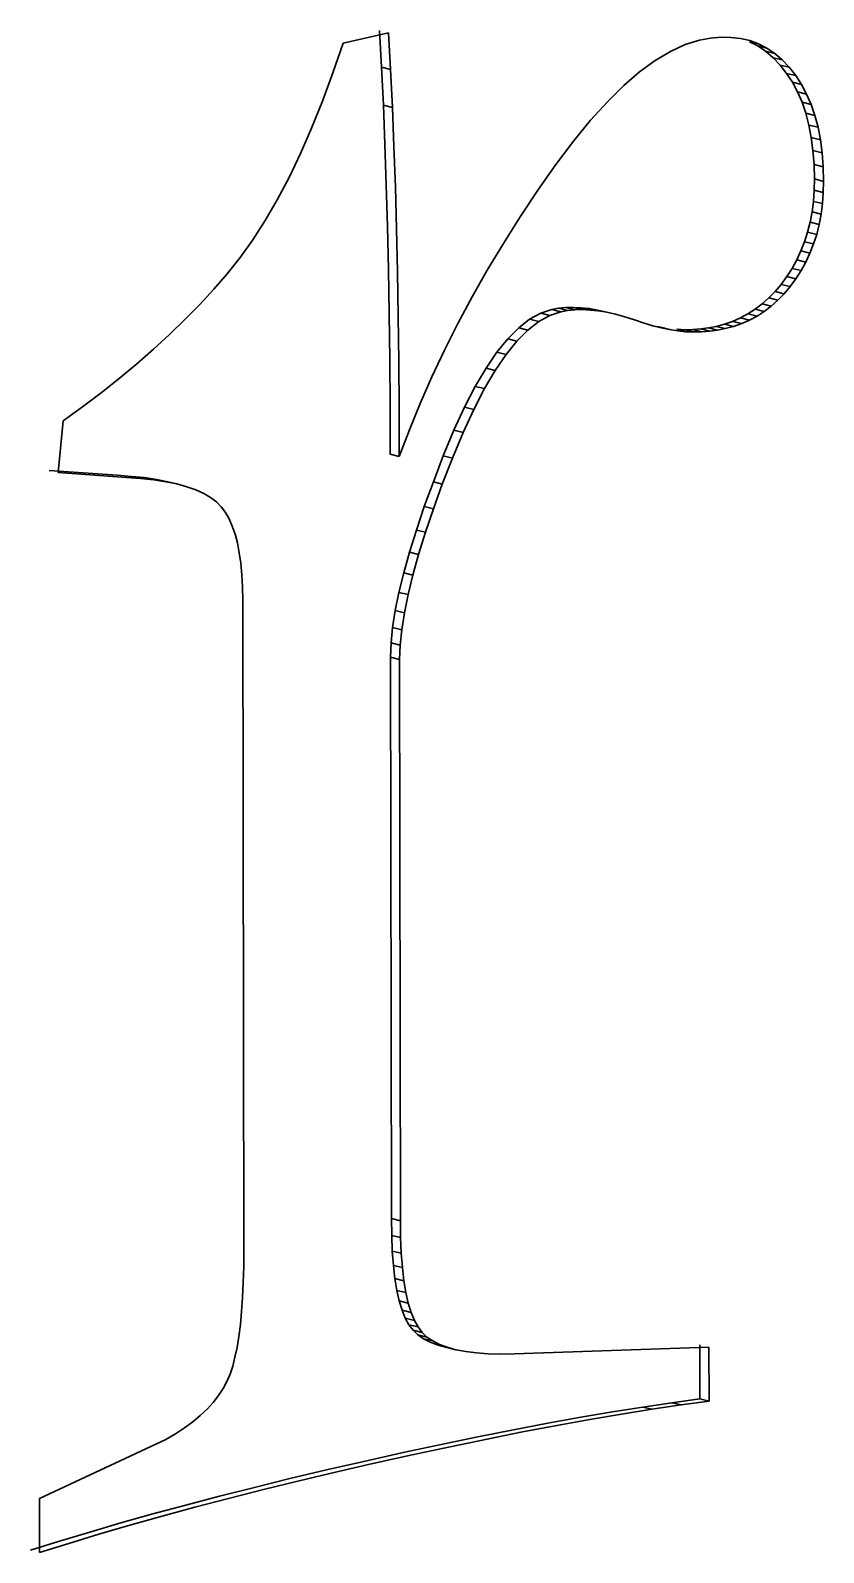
# Model space of a CAD drawing. Header units: millimetres. Extents: x -210 to 210, y -148 to 148.
# Drawn here: x 100.265 to 100.866, y -7.64 to -6.485 of the extents above; entities that cross this region are included whole.
import ezdxf

# ---------------------------------------------------------------- set-up
doc = ezdxf.new("R2010")
doc.units = ezdxf.units.MM
doc.layers.get('0').update_dxf_attribs({"lineweight": 18})

msp = doc.modelspace()

# ---------------------------------------------------------------- linework, layer by layer
at = {"color": 7, "lineweight": 30, "ltscale": 0.000884552}
msp.add_line((100.5019, -6.4949), (100.5364, -6.4871), dxfattribs=at)
at = {"color": 7, "lineweight": 30, "ltscale": 0.00069661}
for p, q in [((100.5295, -6.4854), (100.531, -6.5132)), ((100.5364, -6.4871), (100.5379, -6.5149))]:
    msp.add_line(p, q, dxfattribs=at)
at = {"color": 7, "lineweight": 30, "ltscale": 0.000599445}
msp.add_line((100.4942, -6.5176), (100.5019, -6.4949), dxfattribs=at)
at = {"color": 7, "lineweight": 30, "ltscale": 0.000306532}
msp.add_line((100.75, -6.5012), (100.7612, -6.4961), dxfattribs=at)
at = {"color": 7, "lineweight": 30, "ltscale": 0.00028413}
msp.add_line((100.7612, -6.4961), (100.772, -6.4928), dxfattribs=at)
at = {"color": 7, "lineweight": 30, "ltscale": 0.000210129}
msp.add_line((100.772, -6.4928), (100.7803, -6.4913), dxfattribs=at)
at = {"color": 7, "lineweight": 30, "ltscale": 0.000200363}
msp.add_line((100.7803, -6.4913), (100.7883, -6.4905), dxfattribs=at)
at = {"color": 7, "lineweight": 30, "ltscale": 0.000189395}
msp.add_line((100.7883, -6.4905), (100.7958, -6.4906), dxfattribs=at)
at = {"color": 7, "lineweight": 30, "ltscale": 0.000183512}
msp.add_line((100.7958, -6.4906), (100.8031, -6.4915), dxfattribs=at)
at = {"color": 7, "lineweight": 30, "ltscale": 0.000179879}
msp.add_line((100.8031, -6.4915), (100.8101, -6.4931), dxfattribs=at)
at = {"color": 7, "lineweight": 30, "ltscale": 0.000177196}
for p, q in [((100.8168, -6.4956), (100.8099, -6.4939)), ((100.8291, -6.5029), (100.8222, -6.5011)), ((100.5379, -6.5149), (100.531, -6.5132)), ((100.845, -6.5196), (100.8381, -6.5179)), ((100.8494, -6.5264), (100.8425, -6.5247)), ((100.8533, -6.5337), (100.8464, -6.532)), ((100.8567, -6.5416), (100.8498, -6.5398)), ((100.8619, -6.5588), (100.855, -6.5571)), ((100.8637, -6.5683), (100.8568, -6.5666)), ((100.865, -6.5782), (100.8581, -6.5765)), ((100.8658, -6.5887), (100.8589, -6.587)), ((100.8661, -6.5998), (100.8592, -6.598)), ((100.8586, -6.6473), (100.8517, -6.6456)), ((100.8609, -6.6401), (100.854, -6.6383)), ((100.8408, -6.6796), (100.8339, -6.6779)), ((100.8451, -6.6738), (100.8382, -6.672)), ((100.8264, -6.6944), (100.8195, -6.6927)), ((100.6586, -6.7015), (100.6517, -6.6998)), ((100.6721, -6.6977), (100.6652, -6.696)), ((100.6831, -6.6971), (100.6763, -6.6954)), ((100.6419, -6.7126), (100.635, -6.7109)), ((100.7618, -6.7138), (100.755, -6.712)), ((100.7679, -6.714), (100.7611, -6.7123)), ((100.7915, -6.7115), (100.7847, -6.7098)), ((100.7979, -6.7098), (100.7911, -6.7081)), ((100.6254, -6.7312), (100.6185, -6.7294)), ((100.6172, -6.7432), (100.6103, -6.7415)), ((100.6009, -6.7727), (100.594, -6.771)), ((100.5928, -6.7902), (100.5859, -6.7885)), ((100.5445, -6.8084), (100.5376, -6.8067)), ((100.3583, -6.8262), (100.3514, -6.8245)), ((100.3674, -6.8276), (100.3605, -6.8259)), ((100.5643, -6.8659), (100.5574, -6.8642)), ((100.5451, -6.9515), (100.5382, -6.9498)), ((100.5454, -7.388), (100.5385, -7.3862)), ((100.5455, -7.4008), (100.5387, -7.3991)), ((100.548, -7.4335), (100.5412, -7.4318)), ((100.5534, -7.4575), (100.5466, -7.4558)), ((100.5559, -7.4636), (100.549, -7.4618)), ((100.5587, -7.4686), (100.5518, -7.4669)), ((100.5654, -7.4762), (100.5585, -7.4745)), ((100.5698, -7.4792), (100.5629, -7.4775)), ((100.7793, -7.5249), (100.7724, -7.5232))]:
    msp.add_line(p, q, dxfattribs=at)
at = {"color": 7, "lineweight": 30, "ltscale": 0.000177318}
msp.add_line((100.8099, -6.4939), (100.8162, -6.4971), dxfattribs=at)
at = {"color": 7, "lineweight": 30, "ltscale": 0.000177365}
msp.add_line((100.8101, -6.4931), (100.8168, -6.4956), dxfattribs=at)
at = {"color": 7, "lineweight": 30, "ltscale": 0.00017716}
for p, q in [((100.8231, -6.4988), (100.8162, -6.4971)), ((100.8401, -6.5133), (100.8332, -6.5116)), ((100.5392, -6.5437), (100.5324, -6.542)), ((100.8595, -6.5499), (100.8527, -6.5482)), ((100.8659, -6.6083), (100.859, -6.6066)), ((100.8642, -6.6247), (100.8574, -6.623)), ((100.8653, -6.6167), (100.8584, -6.615)), ((100.8628, -6.6325), (100.8559, -6.6308)), ((100.8527, -6.6611), (100.8458, -6.6594)), ((100.8558, -6.6543), (100.849, -6.6526)), ((100.8491, -6.6675), (100.8422, -6.6658)), ((100.6502, -6.7061), (100.6433, -6.7044)), ((100.667, -6.6987), (100.6601, -6.697)), ((100.6775, -6.6972), (100.6706, -6.6955)), ((100.6891, -6.6974), (100.6822, -6.6956)), ((100.7017, -6.6991), (100.6948, -6.6974)), ((100.8041, -6.7077), (100.7972, -6.706)), ((100.81, -6.705), (100.8032, -6.7033)), ((100.7494, -6.7122), (100.7425, -6.7105)), ((100.7739, -6.7139), (100.7671, -6.7122)), ((100.7857, -6.7127), (100.7789, -6.711)), ((100.6336, -6.721), (100.6267, -6.7193)), ((100.609, -6.757), (100.6021, -6.7553)), ((100.5771, -6.8294), (100.5703, -6.8277)), ((100.5591, -6.8827), (100.5522, -6.881)), ((100.5547, -6.8985), (100.5478, -6.8968)), ((100.5511, -6.9132), (100.5442, -6.9115)), ((100.5447, -6.9623), (100.5379, -6.9606)), ((100.546, -7.4127), (100.5391, -7.411)), ((100.5469, -7.4236), (100.54, -7.4219)), ((100.5495, -7.4425), (100.5426, -7.4408)), ((100.5513, -7.4505), (100.5444, -7.4488)), ((100.5618, -7.4727), (100.5549, -7.471)), ((100.7581, -7.5277), (100.7512, -7.526)), ((100.736, -7.531), (100.7291, -7.5293))]:
    msp.add_line(p, q, dxfattribs=at)
at = {"color": 7, "lineweight": 30, "ltscale": 0.000179844}
msp.add_line((100.8162, -6.4971), (100.8222, -6.5011), dxfattribs=at)
at = {"color": 7, "lineweight": 30, "ltscale": 0.00017724}
msp.add_line((100.8168, -6.4956), (100.8231, -6.4988), dxfattribs=at)
at = {"color": 7, "lineweight": 30, "ltscale": 0.000366529}
msp.add_line((100.7267, -6.5168), (100.7385, -6.5081), dxfattribs=at)
at = {"color": 7, "lineweight": 30, "ltscale": 0.00033497}
msp.add_line((100.7385, -6.5081), (100.75, -6.5012), dxfattribs=at)
at = {"color": 7, "lineweight": 30, "ltscale": 0.000186163}
for p, q in [((100.8222, -6.5011), (100.8279, -6.506)), ((100.849, -6.6526), (100.8458, -6.6594)), ((100.8558, -6.6543), (100.8527, -6.6611))]:
    msp.add_line(p, q, dxfattribs=at)
at = {"color": 7, "lineweight": 30, "ltscale": 0.000179942}
msp.add_line((100.8231, -6.4988), (100.8291, -6.5029), dxfattribs=at)
at = {"color": 7, "lineweight": 30, "ltscale": 0.000177232}
for p, q in [((100.8347, -6.5077), (100.8279, -6.506)), ((100.8363, -6.685), (100.8294, -6.6833)), ((100.8315, -6.6899), (100.8246, -6.6882)), ((100.8212, -6.6984), (100.8143, -6.6967)), ((100.7799, -6.7135), (100.773, -6.7117)), ((100.3483, -6.8252), (100.3415, -6.8235)), ((100.5483, -6.927), (100.5414, -6.9253)), ((100.5463, -6.9398), (100.5394, -6.9381)), ((100.5874, -7.4859), (100.5805, -7.4841))]:
    msp.add_line(p, q, dxfattribs=at)
at = {"color": 7, "lineweight": 30, "ltscale": 0.000193734}
msp.add_line((100.8279, -6.506), (100.8332, -6.5116), dxfattribs=at)
at = {"color": 7, "lineweight": 30, "ltscale": 0.000186279}
msp.add_line((100.8291, -6.5029), (100.8347, -6.5077), dxfattribs=at)
at = {"color": 7, "lineweight": 30, "ltscale": 0.000193471}
msp.add_line((100.8347, -6.5077), (100.8401, -6.5133), dxfattribs=at)
at = {"color": 7, "lineweight": 30, "ltscale": 0.000574376}
msp.add_line((100.4862, -6.5391), (100.4942, -6.5176), dxfattribs=at)
at = {"color": 7, "lineweight": 30, "ltscale": 0.00072055}
msp.add_line((100.531, -6.5132), (100.5324, -6.542), dxfattribs=at)
at = {"color": 7, "lineweight": 30, "ltscale": 0.00072036}
msp.add_line((100.5379, -6.5149), (100.5392, -6.5437), dxfattribs=at)
at = {"color": 7, "lineweight": 30, "ltscale": 0.000399002}
msp.add_line((100.7147, -6.5272), (100.7267, -6.5168), dxfattribs=at)
at = {"color": 7, "lineweight": 30, "ltscale": 0.000199237}
msp.add_line((100.8332, -6.5116), (100.8381, -6.5179), dxfattribs=at)
at = {"color": 7, "lineweight": 30, "ltscale": 0.000202662}
for p, q in [((100.8381, -6.5179), (100.8425, -6.5247)), ((100.845, -6.5196), (100.8494, -6.5264))]:
    msp.add_line(p, q, dxfattribs=at)
at = {"color": 7, "lineweight": 30, "ltscale": 0.000199381}
msp.add_line((100.8401, -6.5133), (100.845, -6.5196), dxfattribs=at)
at = {"color": 7, "lineweight": 30, "ltscale": 0.000436473}
msp.add_line((100.7022, -6.5395), (100.7147, -6.5272), dxfattribs=at)
at = {"color": 7, "lineweight": 30, "ltscale": 0.00020755}
for p, q in [((100.8425, -6.5247), (100.8464, -6.532)), ((100.8494, -6.5264), (100.8533, -6.5337))]:
    msp.add_line(p, q, dxfattribs=at)
at = {"color": 7, "lineweight": 30, "ltscale": 0.000213763}
for p, q in [((100.8464, -6.532), (100.8498, -6.5398)), ((100.8533, -6.5337), (100.8567, -6.5416))]:
    msp.add_line(p, q, dxfattribs=at)
at = {"color": 7, "lineweight": 30, "ltscale": 0.000549378}
msp.add_line((100.478, -6.5595), (100.4862, -6.5391), dxfattribs=at)
at = {"color": 7, "lineweight": 30, "ltscale": 0.00074418}
msp.add_line((100.5324, -6.542), (100.5336, -6.5717), dxfattribs=at)
at = {"color": 7, "lineweight": 30, "ltscale": 0.000744369}
msp.add_line((100.5392, -6.5437), (100.5404, -6.5734), dxfattribs=at)
at = {"color": 7, "lineweight": 30, "ltscale": 0.000473555}
msp.add_line((100.6895, -6.5535), (100.7022, -6.5395), dxfattribs=at)
at = {"color": 7, "lineweight": 30, "ltscale": 0.000221508}
msp.add_line((100.8498, -6.5398), (100.8527, -6.5482), dxfattribs=at)
at = {"color": 7, "lineweight": 30, "ltscale": 0.000221331}
msp.add_line((100.8567, -6.5416), (100.8595, -6.5499), dxfattribs=at)
at = {"color": 7, "lineweight": 30, "ltscale": 0.000512105}
msp.add_line((100.6765, -6.5694), (100.6895, -6.5535), dxfattribs=at)
at = {"color": 7, "lineweight": 30, "ltscale": 0.000230302}
msp.add_line((100.8527, -6.5482), (100.855, -6.5571), dxfattribs=at)
at = {"color": 7, "lineweight": 30, "ltscale": 0.000230484}
msp.add_line((100.8595, -6.5499), (100.8619, -6.5588), dxfattribs=at)
at = {"color": 7, "lineweight": 30, "ltscale": 0.000524878}
msp.add_line((100.4696, -6.5787), (100.478, -6.5595), dxfattribs=at)
at = {"color": 7, "lineweight": 30, "ltscale": 0.000240367}
for p, q in [((100.855, -6.5571), (100.8568, -6.5666)), ((100.8619, -6.5588), (100.8637, -6.5683))]:
    msp.add_line(p, q, dxfattribs=at)
at = {"color": 7, "lineweight": 30, "ltscale": 0.000251208}
for p, q in [((100.8568, -6.5666), (100.8581, -6.5765)), ((100.8637, -6.5683), (100.865, -6.5782))]:
    msp.add_line(p, q, dxfattribs=at)
at = {"color": 7, "lineweight": 30, "ltscale": 0.000501663}
msp.add_line((100.4609, -6.5968), (100.4696, -6.5787), dxfattribs=at)
at = {"color": 7, "lineweight": 30, "ltscale": 0.000767846}
msp.add_line((100.5336, -6.5717), (100.5346, -6.6024), dxfattribs=at)
at = {"color": 7, "lineweight": 30, "ltscale": 0.000767656}
msp.add_line((100.5404, -6.5734), (100.5415, -6.6041), dxfattribs=at)
at = {"color": 7, "lineweight": 30, "ltscale": 0.000552242}
msp.add_line((100.6632, -6.587), (100.6765, -6.5694), dxfattribs=at)
at = {"color": 7, "lineweight": 30, "ltscale": 0.000263076}
for p, q in [((100.8581, -6.5765), (100.8589, -6.587)), ((100.865, -6.5782), (100.8658, -6.5887))]:
    msp.add_line(p, q, dxfattribs=at)
at = {"color": 7, "lineweight": 30, "ltscale": 0.000592464}
msp.add_line((100.6496, -6.6064), (100.6632, -6.587), dxfattribs=at)
at = {"color": 7, "lineweight": 30, "ltscale": 0.000275488}
for p, q in [((100.8589, -6.587), (100.8592, -6.598)), ((100.8658, -6.5887), (100.8661, -6.5998))]:
    msp.add_line(p, q, dxfattribs=at)
at = {"color": 7, "lineweight": 30, "ltscale": 0.000478269}
msp.add_line((100.452, -6.6137), (100.4609, -6.5968), dxfattribs=at)
at = {"color": 7, "lineweight": 30, "ltscale": 0.000791858}
for p, q in [((100.5346, -6.6024), (100.5355, -6.6341)), ((100.5415, -6.6041), (100.5424, -6.6358))]:
    msp.add_line(p, q, dxfattribs=at)
at = {"color": 7, "lineweight": 30, "ltscale": 0.000214854}
msp.add_line((100.8592, -6.598), (100.859, -6.6066), dxfattribs=at)
at = {"color": 7, "lineweight": 30, "ltscale": 0.000214664}
msp.add_line((100.8661, -6.5998), (100.8659, -6.6083), dxfattribs=at)
at = {"color": 7, "lineweight": 30, "ltscale": 0.000455688}
msp.add_line((100.4428, -6.6295), (100.452, -6.6137), dxfattribs=at)
at = {"color": 7, "lineweight": 30, "ltscale": 0.000608051}
msp.add_line((100.6362, -6.6267), (100.6496, -6.6064), dxfattribs=at)
at = {"color": 7, "lineweight": 30, "ltscale": 0.000208714}
for p, q in [((100.859, -6.6066), (100.8584, -6.615)), ((100.8659, -6.6083), (100.8653, -6.6167))]:
    msp.add_line(p, q, dxfattribs=at)
at = {"color": 7, "lineweight": 30, "ltscale": 0.000198162}
for p, q in [((100.8574, -6.623), (100.8559, -6.6308)), ((100.8642, -6.6247), (100.8628, -6.6325))]:
    msp.add_line(p, q, dxfattribs=at)
at = {"color": 7, "lineweight": 30, "ltscale": 0.000203134}
for p, q in [((100.8584, -6.615), (100.8574, -6.623)), ((100.8653, -6.6167), (100.8642, -6.6247))]:
    msp.add_line(p, q, dxfattribs=at)
at = {"color": 7, "lineweight": 30, "ltscale": 0.000434475}
msp.add_line((100.4334, -6.6441), (100.4428, -6.6295), dxfattribs=at)
at = {"color": 7, "lineweight": 30, "ltscale": 0.00081558}
for p, q in [((100.5355, -6.6341), (100.5362, -6.6667)), ((100.5424, -6.6358), (100.5431, -6.6684))]:
    msp.add_line(p, q, dxfattribs=at)
at = {"color": 7, "lineweight": 30, "ltscale": 0.000599295}
msp.add_line((100.6234, -6.6469), (100.6362, -6.6267), dxfattribs=at)
at = {"color": 7, "lineweight": 30, "ltscale": 0.000194325}
msp.add_line((100.8559, -6.6308), (100.854, -6.6383), dxfattribs=at)
at = {"color": 7, "lineweight": 30, "ltscale": 0.000194512}
msp.add_line((100.8628, -6.6325), (100.8609, -6.6401), dxfattribs=at)
at = {"color": 7, "lineweight": 30, "ltscale": 0.000412939}
msp.add_line((100.4239, -6.6576), (100.4334, -6.6441), dxfattribs=at)
at = {"color": 7, "lineweight": 30, "ltscale": 0.00059026}
msp.add_line((100.6112, -6.6672), (100.6234, -6.6469), dxfattribs=at)
at = {"color": 7, "lineweight": 30, "ltscale": 0.000188185}
msp.add_line((100.8517, -6.6456), (100.849, -6.6526), dxfattribs=at)
at = {"color": 7, "lineweight": 30, "ltscale": 0.00019041}
for p, q in [((100.854, -6.6383), (100.8517, -6.6456)), ((100.8609, -6.6401), (100.8586, -6.6473))]:
    msp.add_line(p, q, dxfattribs=at)
at = {"color": 7, "lineweight": 30, "ltscale": 0.000188004}
msp.add_line((100.8586, -6.6473), (100.8558, -6.6543), dxfattribs=at)
at = {"color": 7, "lineweight": 30, "ltscale": 0.000393783}
msp.add_line((100.4141, -6.6699), (100.4239, -6.6576), dxfattribs=at)
at = {"color": 7, "lineweight": 30, "ltscale": 0.00018494}
for p, q in [((100.8458, -6.6594), (100.8422, -6.6658)), ((100.8527, -6.6611), (100.8491, -6.6675))]:
    msp.add_line(p, q, dxfattribs=at)
at = {"color": 7, "lineweight": 30, "ltscale": 0.000387823}
msp.add_line((100.4038, -6.6816), (100.4141, -6.6699), dxfattribs=at)
at = {"color": 7, "lineweight": 30, "ltscale": 0.000839331}
msp.add_line((100.5362, -6.6667), (100.5368, -6.7003), dxfattribs=at)
at = {"color": 7, "lineweight": 30, "ltscale": 0.000839522}
msp.add_line((100.5431, -6.6684), (100.5437, -6.702), dxfattribs=at)
at = {"color": 7, "lineweight": 30, "ltscale": 0.000581741}
msp.add_line((100.5997, -6.6874), (100.6112, -6.6672), dxfattribs=at)
at = {"color": 7, "lineweight": 30, "ltscale": 0.00018453}
msp.add_line((100.8422, -6.6658), (100.8382, -6.672), dxfattribs=at)
at = {"color": 7, "lineweight": 30, "ltscale": 0.000184696}
msp.add_line((100.8491, -6.6675), (100.8451, -6.6738), dxfattribs=at)
at = {"color": 7, "lineweight": 30, "ltscale": 0.000393717}
msp.add_line((100.3932, -6.6932), (100.4038, -6.6816), dxfattribs=at)
at = {"color": 7, "lineweight": 30, "ltscale": 0.000171677}
for p, q in [((100.8294, -6.6833), (100.8246, -6.6882)), ((100.8363, -6.685), (100.8315, -6.6899))]:
    msp.add_line(p, q, dxfattribs=at)
at = {"color": 7, "lineweight": 30, "ltscale": 0.000175476}
msp.add_line((100.8339, -6.6779), (100.8294, -6.6833), dxfattribs=at)
at = {"color": 7, "lineweight": 30, "ltscale": 0.000182189}
for p, q in [((100.8382, -6.672), (100.8339, -6.6779)), ((100.8451, -6.6738), (100.8408, -6.6796))]:
    msp.add_line(p, q, dxfattribs=at)
at = {"color": 7, "lineweight": 30, "ltscale": 0.000175629}
msp.add_line((100.8408, -6.6796), (100.8363, -6.685), dxfattribs=at)
at = {"color": 7, "lineweight": 30, "ltscale": 0.000400777}
msp.add_line((100.3819, -6.7046), (100.3932, -6.6932), dxfattribs=at)
at = {"color": 7, "lineweight": 30, "ltscale": 0.000573373}
msp.add_line((100.5889, -6.7076), (100.5997, -6.6874), dxfattribs=at)
at = {"color": 7, "lineweight": 30, "ltscale": 0.000164512}
msp.add_line((100.8195, -6.6927), (100.8143, -6.6967), dxfattribs=at)
at = {"color": 7, "lineweight": 30, "ltscale": 0.000168865}
msp.add_line((100.8246, -6.6882), (100.8195, -6.6927), dxfattribs=at)
at = {"color": 7, "lineweight": 30, "ltscale": 0.000164636}
msp.add_line((100.8264, -6.6944), (100.8212, -6.6984), dxfattribs=at)
at = {"color": 7, "lineweight": 30, "ltscale": 0.000168731}
msp.add_line((100.8315, -6.6899), (100.8264, -6.6944), dxfattribs=at)
at = {"color": 7, "lineweight": 30, "ltscale": 0.000406389}
msp.add_line((100.3703, -6.7159), (100.3819, -6.7046), dxfattribs=at)
at = {"color": 7, "lineweight": 30, "ltscale": 0.000863397}
for p, q in [((100.5368, -6.7003), (100.5372, -6.7348)), ((100.5437, -6.702), (100.5441, -6.7365))]:
    msp.add_line(p, q, dxfattribs=at)
at = {"color": 7, "lineweight": 30, "ltscale": 0.00026448}
msp.add_line((100.6433, -6.7044), (100.635, -6.7109), dxfattribs=at)
at = {"color": 7, "lineweight": 30, "ltscale": 0.000264605}
msp.add_line((100.6502, -6.7061), (100.6419, -6.7126), dxfattribs=at)
at = {"color": 7, "lineweight": 30, "ltscale": 0.000239623}
msp.add_line((100.6517, -6.6998), (100.6433, -6.7044), dxfattribs=at)
at = {"color": 7, "lineweight": 30, "ltscale": 0.000239521}
msp.add_line((100.6586, -6.7015), (100.6502, -6.7061), dxfattribs=at)
at = {"color": 7, "lineweight": 30, "ltscale": 0.000221439}
msp.add_line((100.6601, -6.697), (100.6517, -6.6998), dxfattribs=at)
at = {"color": 7, "lineweight": 30, "ltscale": 0.00022151}
msp.add_line((100.667, -6.6987), (100.6586, -6.7015), dxfattribs=at)
at = {"color": 7, "lineweight": 30, "ltscale": 0.00013014}
msp.add_line((100.6652, -6.696), (100.6601, -6.697), dxfattribs=at)
at = {"color": 7, "lineweight": 30, "ltscale": 0.000134254}
msp.add_line((100.6706, -6.6955), (100.6652, -6.696), dxfattribs=at)
at = {"color": 7, "lineweight": 30, "ltscale": 0.000130096}
msp.add_line((100.6721, -6.6977), (100.667, -6.6987), dxfattribs=at)
at = {"color": 7, "lineweight": 30, "ltscale": 0.000142308}
msp.add_line((100.6763, -6.6954), (100.6706, -6.6955), dxfattribs=at)
at = {"color": 7, "lineweight": 30, "ltscale": 0.000134282}
msp.add_line((100.6775, -6.6972), (100.6721, -6.6977), dxfattribs=at)
at = {"color": 7, "lineweight": 30, "ltscale": 0.000148012}
msp.add_line((100.6822, -6.6956), (100.6763, -6.6954), dxfattribs=at)
at = {"color": 7, "lineweight": 30, "ltscale": 0.000142294}
msp.add_line((100.6831, -6.6971), (100.6775, -6.6972), dxfattribs=at)
at = {"color": 7, "lineweight": 30, "ltscale": 0.000154363}
msp.add_line((100.6883, -6.6963), (100.6822, -6.6956), dxfattribs=at)
at = {"color": 7, "lineweight": 30, "ltscale": 0.000148013}
msp.add_line((100.6891, -6.6974), (100.6831, -6.6971), dxfattribs=at)
at = {"color": 7, "lineweight": 30, "ltscale": 0.000178694}
for p, q in [((100.6953, -6.698), (100.6883, -6.6963)), ((100.7084, -6.7006), (100.7015, -6.6989)), ((100.5703, -6.8482), (100.5634, -6.8464))]:
    msp.add_line(p, q, dxfattribs=at)
at = {"color": 7, "lineweight": 30, "ltscale": 0.000164336}
msp.add_line((100.6948, -6.6974), (100.6883, -6.6963), dxfattribs=at)
at = {"color": 7, "lineweight": 30, "ltscale": 0.000155898}
msp.add_line((100.6953, -6.698), (100.6891, -6.6974), dxfattribs=at)
at = {"color": 7, "lineweight": 30, "ltscale": 0.000162798}
msp.add_line((100.7017, -6.6991), (100.6953, -6.698), dxfattribs=at)
at = {"color": 7, "lineweight": 30, "ltscale": 0.000173183}
msp.add_line((100.7084, -6.7006), (100.7017, -6.6991), dxfattribs=at)
at = {"color": 7, "lineweight": 30, "ltscale": 0.000181026}
msp.add_line((100.7154, -6.7025), (100.7084, -6.7006), dxfattribs=at)
at = {"color": 7, "lineweight": 30, "ltscale": 0.000189117}
msp.add_line((100.7227, -6.7048), (100.7154, -6.7025), dxfattribs=at)
at = {"color": 7, "lineweight": 30, "ltscale": 0.000200595}
msp.add_line((100.7302, -6.7074), (100.7227, -6.7048), dxfattribs=at)
at = {"color": 7, "lineweight": 30, "ltscale": 0.000163286}
msp.add_line((100.7972, -6.706), (100.7911, -6.7081), dxfattribs=at)
at = {"color": 7, "lineweight": 30, "ltscale": 0.000162411}
for p, q in [((100.8032, -6.7033), (100.7972, -6.706)), ((100.81, -6.705), (100.8041, -6.7077))]:
    msp.add_line(p, q, dxfattribs=at)
at = {"color": 7, "lineweight": 30, "ltscale": 0.000161341}
msp.add_line((100.8088, -6.7002), (100.8032, -6.7033), dxfattribs=at)
at = {"color": 7, "lineweight": 30, "ltscale": 0.000163679}
msp.add_line((100.8143, -6.6967), (100.8088, -6.7002), dxfattribs=at)
at = {"color": 7, "lineweight": 30, "ltscale": 0.00017873}
msp.add_line((100.8158, -6.702), (100.8088, -6.7002), dxfattribs=at)
at = {"color": 7, "lineweight": 30, "ltscale": 0.000162444}
for p, q in [((100.8158, -6.702), (100.81, -6.705)), ((100.8212, -6.6984), (100.8158, -6.702))]:
    msp.add_line(p, q, dxfattribs=at)
at = {"color": 7, "lineweight": 30, "ltscale": 0.000414207}
msp.add_line((100.3581, -6.7271), (100.3703, -6.7159), dxfattribs=at)
at = {"color": 7, "lineweight": 30, "ltscale": 0.000565382}
msp.add_line((100.5787, -6.7278), (100.5889, -6.7076), dxfattribs=at)
at = {"color": 7, "lineweight": 30, "ltscale": 0.000293414}
msp.add_line((100.635, -6.7109), (100.6267, -6.7193), dxfattribs=at)
at = {"color": 7, "lineweight": 30, "ltscale": 0.000293272}
msp.add_line((100.6419, -6.7126), (100.6336, -6.721), dxfattribs=at)
at = {"color": 7, "lineweight": 30, "ltscale": 0.000169593}
msp.add_line((100.7367, -6.7094), (100.7302, -6.7074), dxfattribs=at)
at = {"color": 7, "lineweight": 30, "ltscale": 0.000160388}
for p, q in [((100.7425, -6.7105), (100.7362, -6.7093)), ((100.7494, -6.7122), (100.7431, -6.711))]:
    msp.add_line(p, q, dxfattribs=at)
at = {"color": 7, "lineweight": 30, "ltscale": 0.000164813}
msp.add_line((100.7431, -6.711), (100.7367, -6.7094), dxfattribs=at)
at = {"color": 7, "lineweight": 30, "ltscale": 0.000157868}
msp.add_line((100.7556, -6.7132), (100.7494, -6.7122), dxfattribs=at)
at = {"color": 7, "lineweight": 30, "ltscale": 0.000152602}
for p, q in [((100.7611, -6.7123), (100.755, -6.712)), ((100.7679, -6.714), (100.7618, -6.7138))]:
    msp.add_line(p, q, dxfattribs=at)
at = {"color": 7, "lineweight": 30, "ltscale": 0.000155775}
msp.add_line((100.7618, -6.7138), (100.7556, -6.7132), dxfattribs=at)
at = {"color": 7, "lineweight": 30, "ltscale": 0.00014989}
msp.add_line((100.7671, -6.7122), (100.7611, -6.7123), dxfattribs=at)
at = {"color": 7, "lineweight": 30, "ltscale": 0.000149234}
msp.add_line((100.773, -6.7117), (100.7671, -6.7122), dxfattribs=at)
at = {"color": 7, "lineweight": 30, "ltscale": 0.000149904}
msp.add_line((100.7739, -6.7139), (100.7679, -6.714), dxfattribs=at)
at = {"color": 7, "lineweight": 30, "ltscale": 0.000147467}
msp.add_line((100.7789, -6.711), (100.773, -6.7117), dxfattribs=at)
at = {"color": 7, "lineweight": 30, "ltscale": 0.000149186}
msp.add_line((100.7799, -6.7135), (100.7739, -6.7139), dxfattribs=at)
at = {"color": 7, "lineweight": 30, "ltscale": 0.000147847}
msp.add_line((100.7847, -6.7098), (100.7789, -6.711), dxfattribs=at)
at = {"color": 7, "lineweight": 30, "ltscale": 0.000147538}
msp.add_line((100.7857, -6.7127), (100.7799, -6.7135), dxfattribs=at)
at = {"color": 7, "lineweight": 30, "ltscale": 0.00016521}
for p, q in [((100.7911, -6.7081), (100.7847, -6.7098)), ((100.7979, -6.7098), (100.7915, -6.7115))]:
    msp.add_line(p, q, dxfattribs=at)
at = {"color": 7, "lineweight": 30, "ltscale": 0.000147801}
msp.add_line((100.7915, -6.7115), (100.7857, -6.7127), dxfattribs=at)
at = {"color": 7, "lineweight": 30, "ltscale": 0.000163359}
msp.add_line((100.8041, -6.7077), (100.7979, -6.7098), dxfattribs=at)
at = {"color": 7, "lineweight": 30, "ltscale": 0.000421242}
msp.add_line((100.3454, -6.7382), (100.3581, -6.7271), dxfattribs=at)
at = {"color": 7, "lineweight": 30, "ltscale": 0.000558009}
msp.add_line((100.5692, -6.748), (100.5787, -6.7278), dxfattribs=at)
at = {"color": 7, "lineweight": 30, "ltscale": 0.000363784}
for p, q in [((100.6185, -6.7294), (100.6103, -6.7415)), ((100.6254, -6.7312), (100.6172, -6.7432))]:
    msp.add_line(p, q, dxfattribs=at)
at = {"color": 7, "lineweight": 30, "ltscale": 0.000327187}
msp.add_line((100.6267, -6.7193), (100.6185, -6.7294), dxfattribs=at)
at = {"color": 7, "lineweight": 30, "ltscale": 0.000327342}
msp.add_line((100.6336, -6.721), (100.6254, -6.7312), dxfattribs=at)
at = {"color": 7, "lineweight": 30, "ltscale": 0.000428393}
msp.add_line((100.3322, -6.7492), (100.3454, -6.7382), dxfattribs=at)
at = {"color": 7, "lineweight": 30, "ltscale": 0.000887191}
for p, q in [((100.5372, -6.7348), (100.5375, -6.7703)), ((100.5441, -6.7365), (100.5444, -6.772))]:
    msp.add_line(p, q, dxfattribs=at)
at = {"color": 7, "lineweight": 30, "ltscale": 0.000437179}
msp.add_line((100.3185, -6.7601), (100.3322, -6.7492), dxfattribs=at)
at = {"color": 7, "lineweight": 30, "ltscale": 0.000550777}
msp.add_line((100.5603, -6.7682), (100.5692, -6.748), dxfattribs=at)
at = {"color": 7, "lineweight": 30, "ltscale": 0.000402163}
msp.add_line((100.6103, -6.7415), (100.6021, -6.7553), dxfattribs=at)
at = {"color": 7, "lineweight": 30, "ltscale": 0.000401994}
msp.add_line((100.6172, -6.7432), (100.609, -6.757), dxfattribs=at)
at = {"color": 7, "lineweight": 30, "ltscale": 0.000444812}
msp.add_line((100.3043, -6.7708), (100.3185, -6.7601), dxfattribs=at)
at = {"color": 7, "lineweight": 30, "ltscale": 0.000441344}
msp.add_line((100.6021, -6.7553), (100.594, -6.771), dxfattribs=at)
at = {"color": 7, "lineweight": 30, "ltscale": 0.000441517}
msp.add_line((100.609, -6.757), (100.6009, -6.7727), dxfattribs=at)
at = {"color": 7, "lineweight": 30, "ltscale": 0.000452897}
msp.add_line((100.2896, -6.7814), (100.3043, -6.7708), dxfattribs=at)
at = {"color": 7, "lineweight": 30, "ltscale": 0.000911198}
for p, q in [((100.5375, -6.7703), (100.5376, -6.8067)), ((100.5444, -6.772), (100.5445, -6.8084))]:
    msp.add_line(p, q, dxfattribs=at)
at = {"color": 7, "lineweight": 30, "ltscale": 0.00054361}
msp.add_line((100.5521, -6.7883), (100.5603, -6.7682), dxfattribs=at)
at = {"color": 7, "lineweight": 30, "ltscale": 0.000483039}
for p, q in [((100.594, -6.771), (100.5859, -6.7885)), ((100.6009, -6.7727), (100.5928, -6.7902))]:
    msp.add_line(p, q, dxfattribs=at)
at = {"color": 7, "lineweight": 30, "ltscale": 0.000987787}
msp.add_line((100.2859, -6.8207), (100.2896, -6.7814), dxfattribs=at)
at = {"color": 7, "lineweight": 30, "ltscale": 0.000537519}
msp.add_line((100.5445, -6.8084), (100.5521, -6.7883), dxfattribs=at)
at = {"color": 7, "lineweight": 30, "ltscale": 0.000524064}
msp.add_line((100.5859, -6.7885), (100.5778, -6.8079), dxfattribs=at)
at = {"color": 7, "lineweight": 30, "ltscale": 0.000523375}
msp.add_line((100.5928, -6.7902), (100.5848, -6.8096), dxfattribs=at)
at = {"color": 7, "lineweight": 30, "ltscale": 0.000529711}
msp.add_line((100.5778, -6.8079), (100.5703, -6.8277), dxfattribs=at)
at = {"color": 7, "lineweight": 30, "ltscale": 0.000530183}
msp.add_line((100.5848, -6.8096), (100.5771, -6.8294), dxfattribs=at)
at = {"color": 7, "lineweight": 30, "ltscale": 0.000178658}
for p, q in [((100.5848, -6.8096), (100.5778, -6.8079)), ((100.3758, -6.8293), (100.3689, -6.8276))]:
    msp.add_line(p, q, dxfattribs=at)
at = {"color": 7, "lineweight": 30, "ltscale": 0.001297}
for p, q in [((100.3307, -6.8227), (100.279, -6.819)), ((100.3376, -6.8244), (100.2859, -6.8207))]:
    msp.add_line(p, q, dxfattribs=at)
at = {"color": 7, "lineweight": 30, "ltscale": 0.000268587}
msp.add_line((100.3415, -6.8235), (100.3307, -6.8227), dxfattribs=at)
at = {"color": 7, "lineweight": 30, "ltscale": 0.000268591}
msp.add_line((100.3483, -6.8252), (100.3376, -6.8244), dxfattribs=at)
at = {"color": 7, "lineweight": 30, "ltscale": 0.000249087}
msp.add_line((100.3514, -6.8245), (100.3415, -6.8235), dxfattribs=at)
at = {"color": 7, "lineweight": 30, "ltscale": 0.000249076}
msp.add_line((100.3583, -6.8262), (100.3483, -6.8252), dxfattribs=at)
at = {"color": 7, "lineweight": 30, "ltscale": 0.000231542}
for p, q in [((100.3605, -6.8259), (100.3514, -6.8245)), ((100.3674, -6.8276), (100.3583, -6.8262))]:
    msp.add_line(p, q, dxfattribs=at)
at = {"color": 7, "lineweight": 30, "ltscale": 0.000213024}
msp.add_line((100.3689, -6.8276), (100.3605, -6.8259), dxfattribs=at)
at = {"color": 7, "lineweight": 30, "ltscale": 0.000214504}
msp.add_line((100.3758, -6.8293), (100.3674, -6.8276), dxfattribs=at)
at = {"color": 7, "lineweight": 30, "ltscale": 0.000195214}
msp.add_line((100.3833, -6.8314), (100.3758, -6.8293), dxfattribs=at)
at = {"color": 7, "lineweight": 30, "ltscale": 0.000181198}
msp.add_line((100.3902, -6.8338), (100.3833, -6.8314), dxfattribs=at)
at = {"color": 7, "lineweight": 30, "ltscale": 0.000499559}
msp.add_line((100.5703, -6.8277), (100.5634, -6.8464), dxfattribs=at)
at = {"color": 7, "lineweight": 30, "ltscale": 0.000499297}
msp.add_line((100.5771, -6.8294), (100.5703, -6.8482), dxfattribs=at)
at = {"color": 7, "lineweight": 30, "ltscale": 0.000163921}
msp.add_line((100.3962, -6.8365), (100.3902, -6.8338), dxfattribs=at)
at = {"color": 7, "lineweight": 30, "ltscale": 0.000151164}
msp.add_line((100.4014, -6.8396), (100.3962, -6.8365), dxfattribs=at)
at = {"color": 7, "lineweight": 30, "ltscale": 0.000140084}
msp.add_line((100.4058, -6.8429), (100.4014, -6.8396), dxfattribs=at)
at = {"color": 7, "lineweight": 30, "ltscale": 0.00013015}
msp.add_line((100.4095, -6.8467), (100.4058, -6.8429), dxfattribs=at)
at = {"color": 7, "lineweight": 30, "ltscale": 0.000130269}
msp.add_line((100.4126, -6.8509), (100.4095, -6.8467), dxfattribs=at)
at = {"color": 7, "lineweight": 30, "ltscale": 0.000139771}
msp.add_line((100.4154, -6.8557), (100.4126, -6.8509), dxfattribs=at)
at = {"color": 7, "lineweight": 30, "ltscale": 0.000149967}
msp.add_line((100.4178, -6.8612), (100.4154, -6.8557), dxfattribs=at)
at = {"color": 7, "lineweight": 30, "ltscale": 0.000469081}
msp.add_line((100.5634, -6.8464), (100.5574, -6.8642), dxfattribs=at)
at = {"color": 7, "lineweight": 30, "ltscale": 0.000469495}
msp.add_line((100.5703, -6.8482), (100.5643, -6.8659), dxfattribs=at)
at = {"color": 7, "lineweight": 30, "ltscale": 0.000161866}
msp.add_line((100.42, -6.8673), (100.4178, -6.8612), dxfattribs=at)
at = {"color": 7, "lineweight": 30, "ltscale": 0.000174685}
msp.add_line((100.4218, -6.874), (100.42, -6.8673), dxfattribs=at)
at = {"color": 7, "lineweight": 30, "ltscale": 0.000438915}
msp.add_line((100.5574, -6.8642), (100.5522, -6.881), dxfattribs=at)
at = {"color": 7, "lineweight": 30, "ltscale": 0.00043873}
msp.add_line((100.5643, -6.8659), (100.5591, -6.8827), dxfattribs=at)
at = {"color": 7, "lineweight": 30, "ltscale": 0.000188001}
msp.add_line((100.4232, -6.8814), (100.4218, -6.874), dxfattribs=at)
at = {"color": 7, "lineweight": 30, "ltscale": 0.000202667}
msp.add_line((100.4244, -6.8894), (100.4232, -6.8814), dxfattribs=at)
at = {"color": 7, "lineweight": 30, "ltscale": 0.000217711}
msp.add_line((100.4252, -6.8981), (100.4244, -6.8894), dxfattribs=at)
at = {"color": 7, "lineweight": 30, "ltscale": 0.000409419}
for p, q in [((100.5522, -6.881), (100.5478, -6.8968)), ((100.5591, -6.8827), (100.5547, -6.8985))]:
    msp.add_line(p, q, dxfattribs=at)
at = {"color": 7, "lineweight": 30, "ltscale": 0.000232646}
msp.add_line((100.4257, -6.9074), (100.4252, -6.8981), dxfattribs=at)
at = {"color": 7, "lineweight": 30, "ltscale": 0.000379998}
for p, q in [((100.5478, -6.8968), (100.5442, -6.9115)), ((100.5547, -6.8985), (100.5511, -6.9132))]:
    msp.add_line(p, q, dxfattribs=at)
at = {"color": 7, "lineweight": 30, "ltscale": 0.00024863}
msp.add_line((100.4259, -6.9173), (100.4257, -6.9074), dxfattribs=at)
at = {"color": 7, "lineweight": 30, "ltscale": 0.000350993}
msp.add_line((100.5442, -6.9115), (100.5414, -6.9253), dxfattribs=at)
at = {"color": 7, "lineweight": 30, "ltscale": 0.00035137}
msp.add_line((100.5511, -6.9132), (100.5483, -6.927), dxfattribs=at)
at = {"color": 7, "lineweight": 30, "ltscale": 0.012309}
msp.add_line((100.4266, -7.4097), (100.4259, -6.9173), dxfattribs=at)
at = {"color": 7, "lineweight": 30, "ltscale": 0.000322947}
for p, q in [((100.5414, -6.9253), (100.5394, -6.9381)), ((100.5483, -6.927), (100.5463, -6.9398))]:
    msp.add_line(p, q, dxfattribs=at)
at = {"color": 7, "lineweight": 30, "ltscale": 0.000295577}
msp.add_line((100.5394, -6.9381), (100.5382, -6.9498), dxfattribs=at)
at = {"color": 7, "lineweight": 30, "ltscale": 0.000295386}
msp.add_line((100.5463, -6.9398), (100.5451, -6.9515), dxfattribs=at)
at = {"color": 7, "lineweight": 30, "ltscale": 0.000269357}
msp.add_line((100.5382, -6.9498), (100.5379, -6.9606), dxfattribs=at)
at = {"color": 7, "lineweight": 30, "ltscale": 0.000269166}
msp.add_line((100.5451, -6.9515), (100.5447, -6.9623), dxfattribs=at)
at = {"color": 7, "lineweight": 30, "ltscale": 0.010642}
for p, q in [((100.5379, -6.9606), (100.5385, -7.3862)), ((100.5447, -6.9623), (100.5454, -7.388))]:
    msp.add_line(p, q, dxfattribs=at)
at = {"color": 7, "lineweight": 30, "ltscale": 0.000321336}
for p, q in [((100.5385, -7.3862), (100.5387, -7.3991)), ((100.5454, -7.388), (100.5455, -7.4008))]:
    msp.add_line(p, q, dxfattribs=at)
at = {"color": 7, "lineweight": 30, "ltscale": 0.000323465}
msp.add_line((100.4265, -7.4226), (100.4266, -7.4097), dxfattribs=at)
at = {"color": 7, "lineweight": 30, "ltscale": 0.000297102}
msp.add_line((100.5387, -7.3991), (100.5391, -7.411), dxfattribs=at)
at = {"color": 7, "lineweight": 30, "ltscale": 0.000296912}
msp.add_line((100.5455, -7.4008), (100.546, -7.4127), dxfattribs=at)
at = {"color": 7, "lineweight": 30, "ltscale": 0.000273486}
for p, q in [((100.5391, -7.411), (100.54, -7.4219)), ((100.546, -7.4127), (100.5469, -7.4236))]:
    msp.add_line(p, q, dxfattribs=at)
at = {"color": 7, "lineweight": 30, "ltscale": 0.000250106}
msp.add_line((100.54, -7.4219), (100.5412, -7.4318), dxfattribs=at)
at = {"color": 7, "lineweight": 30, "ltscale": 0.00030455}
msp.add_line((100.4262, -7.4348), (100.4265, -7.4226), dxfattribs=at)
at = {"color": 7, "lineweight": 30, "ltscale": 0.000226999}
msp.add_line((100.5412, -7.4318), (100.5426, -7.4408), dxfattribs=at)
at = {"color": 7, "lineweight": 30, "ltscale": 0.000250294}
msp.add_line((100.5469, -7.4236), (100.548, -7.4335), dxfattribs=at)
at = {"color": 7, "lineweight": 30, "ltscale": 0.000226812}
msp.add_line((100.548, -7.4335), (100.5495, -7.4425), dxfattribs=at)
at = {"color": 7, "lineweight": 30, "ltscale": 0.000285343}
msp.add_line((100.4257, -7.4462), (100.4262, -7.4348), dxfattribs=at)
at = {"color": 7, "lineweight": 30, "ltscale": 0.000205142}
for p, q in [((100.5426, -7.4408), (100.5444, -7.4488)), ((100.5495, -7.4425), (100.5513, -7.4505))]:
    msp.add_line(p, q, dxfattribs=at)
at = {"color": 7, "lineweight": 30, "ltscale": 0.000266305}
msp.add_line((100.4249, -7.4568), (100.4257, -7.4462), dxfattribs=at)
at = {"color": 7, "lineweight": 30, "ltscale": 0.000183423}
msp.add_line((100.5444, -7.4488), (100.5466, -7.4558), dxfattribs=at)
at = {"color": 7, "lineweight": 30, "ltscale": 0.000162989}
for p, q in [((100.5466, -7.4558), (100.549, -7.4618)), ((100.5534, -7.4575), (100.5559, -7.4636))]:
    msp.add_line(p, q, dxfattribs=at)
at = {"color": 7, "lineweight": 30, "ltscale": 0.000183602}
msp.add_line((100.5513, -7.4505), (100.5534, -7.4575), dxfattribs=at)
at = {"color": 7, "lineweight": 30, "ltscale": 0.000229009}
msp.add_line((100.4229, -7.4758), (100.424, -7.4667), dxfattribs=at)
at = {"color": 7, "lineweight": 30, "ltscale": 0.000247423}
msp.add_line((100.424, -7.4667), (100.4249, -7.4568), dxfattribs=at)
at = {"color": 7, "lineweight": 30, "ltscale": 0.000144923}
for p, q in [((100.549, -7.4618), (100.5518, -7.4669)), ((100.5559, -7.4636), (100.5587, -7.4686))]:
    msp.add_line(p, q, dxfattribs=at)
at = {"color": 7, "lineweight": 30, "ltscale": 0.000128504}
msp.add_line((100.5518, -7.4669), (100.5549, -7.471), dxfattribs=at)
at = {"color": 7, "lineweight": 30, "ltscale": 0.000210466}
msp.add_line((100.4215, -7.4841), (100.4229, -7.4758), dxfattribs=at)
at = {"color": 7, "lineweight": 30, "ltscale": 0.000124336}
msp.add_line((100.5549, -7.471), (100.5585, -7.4745), dxfattribs=at)
at = {"color": 7, "lineweight": 30, "ltscale": 0.000133953}
for p, q in [((100.5585, -7.4745), (100.5629, -7.4775)), ((100.5654, -7.4762), (100.5698, -7.4792))]:
    msp.add_line(p, q, dxfattribs=at)
at = {"color": 7, "lineweight": 30, "ltscale": 0.000128358}
msp.add_line((100.5587, -7.4686), (100.5618, -7.4727), dxfattribs=at)
at = {"color": 7, "lineweight": 30, "ltscale": 0.00012446}
msp.add_line((100.5618, -7.4727), (100.5654, -7.4762), dxfattribs=at)
at = {"color": 7, "lineweight": 30, "ltscale": 0.000143775}
msp.add_line((100.5629, -7.4775), (100.568, -7.4801), dxfattribs=at)
at = {"color": 7, "lineweight": 30, "ltscale": 0.000143853}
msp.add_line((100.5698, -7.4792), (100.5749, -7.4818), dxfattribs=at)
at = {"color": 7, "lineweight": 30, "ltscale": 0.000192549}
msp.add_line((100.4199, -7.4916), (100.4215, -7.4841), dxfattribs=at)
at = {"color": 7, "lineweight": 30, "ltscale": 0.000157071}
msp.add_line((100.568, -7.4801), (100.5739, -7.4823), dxfattribs=at)
at = {"color": 7, "lineweight": 30, "ltscale": 0.000171795}
msp.add_line((100.5739, -7.4823), (100.5805, -7.4841), dxfattribs=at)
at = {"color": 7, "lineweight": 30, "ltscale": 0.000156955}
msp.add_line((100.5749, -7.4818), (100.5808, -7.484), dxfattribs=at)
at = {"color": 7, "lineweight": 30, "ltscale": 0.000171877}
msp.add_line((100.5808, -7.484), (100.5874, -7.4859), dxfattribs=at)
at = {"color": 7, "lineweight": 30, "ltscale": 0.000187956}
msp.add_line((100.5874, -7.4859), (100.5948, -7.4873), dxfattribs=at)
at = {"color": 7, "lineweight": 30, "ltscale": 0.000203486}
msp.add_line((100.5948, -7.4873), (100.6029, -7.4883), dxfattribs=at)
at = {"color": 7, "lineweight": 30, "ltscale": 0.000222814}
msp.add_line((100.6029, -7.4883), (100.6118, -7.4889), dxfattribs=at)
at = {"color": 7, "lineweight": 30, "ltscale": 0.000239667}
msp.add_line((100.6118, -7.4889), (100.6213, -7.4892), dxfattribs=at)
at = {"color": 7, "lineweight": 30, "ltscale": 0.000260005}
msp.add_line((100.6213, -7.4892), (100.6317, -7.489), dxfattribs=at)
at = {"color": 7, "lineweight": 30, "ltscale": 0.00369}
msp.add_line((100.6317, -7.489), (100.7792, -7.4839), dxfattribs=at)
at = {"color": 7, "lineweight": 30, "ltscale": 0.001026}
for p, q in [((100.7724, -7.4821), (100.7724, -7.5232)), ((100.7792, -7.4839), (100.7793, -7.5249)), ((100.2717, -7.6397), (100.2717, -7.5986))]:
    msp.add_line(p, q, dxfattribs=at)
at = {"color": 7, "lineweight": 30, "ltscale": 0.000158089}
msp.add_line((100.4162, -7.5044), (100.4182, -7.4984), dxfattribs=at)
at = {"color": 7, "lineweight": 30, "ltscale": 0.000174838}
msp.add_line((100.4182, -7.4984), (100.4199, -7.4916), dxfattribs=at)
at = {"color": 7, "lineweight": 30, "ltscale": 0.000153577}
msp.add_line((100.4109, -7.5153), (100.4138, -7.5099), dxfattribs=at)
at = {"color": 7, "lineweight": 30, "ltscale": 0.000150556}
msp.add_line((100.4138, -7.5099), (100.4162, -7.5044), dxfattribs=at)
at = {"color": 7, "lineweight": 30, "ltscale": 0.000170315}
msp.add_line((100.3988, -7.5308), (100.4034, -7.5258), dxfattribs=at)
at = {"color": 7, "lineweight": 30, "ltscale": 0.000162913}
msp.add_line((100.4034, -7.5258), (100.4074, -7.5206), dxfattribs=at)
at = {"color": 7, "lineweight": 30, "ltscale": 0.000158551}
msp.add_line((100.4074, -7.5206), (100.4109, -7.5153), dxfattribs=at)
at = {"color": 7, "lineweight": 30, "ltscale": 0.000558774}
for p, q in [((100.7512, -7.526), (100.7291, -7.5293)), ((100.7581, -7.5277), (100.736, -7.531))]:
    msp.add_line(p, q, dxfattribs=at)
at = {"color": 7, "lineweight": 30, "ltscale": 0.000534085}
msp.add_line((100.7724, -7.5232), (100.7512, -7.526), dxfattribs=at)
at = {"color": 7, "lineweight": 30, "ltscale": 0.000534049}
msp.add_line((100.7793, -7.5249), (100.7581, -7.5277), dxfattribs=at)
at = {"color": 7, "lineweight": 30, "ltscale": 0.000185434}
msp.add_line((100.3879, -7.5404), (100.3936, -7.5357), dxfattribs=at)
at = {"color": 7, "lineweight": 30, "ltscale": 0.000178333}
msp.add_line((100.3936, -7.5357), (100.3988, -7.5308), dxfattribs=at)
at = {"color": 7, "lineweight": 30, "ltscale": 0.000634886}
msp.add_line((100.682, -7.537), (100.657, -7.5416), dxfattribs=at)
at = {"color": 7, "lineweight": 30, "ltscale": 0.00060997}
msp.add_line((100.706, -7.5329), (100.682, -7.537), dxfattribs=at)
at = {"color": 7, "lineweight": 30, "ltscale": 0.000608482}
msp.add_line((100.7129, -7.5346), (100.6889, -7.5388), dxfattribs=at)
at = {"color": 7, "lineweight": 30, "ltscale": 0.000585081}
for p, q in [((100.7291, -7.5293), (100.706, -7.5329)), ((100.736, -7.531), (100.7129, -7.5346))]:
    msp.add_line(p, q, dxfattribs=at)
at = {"color": 7, "lineweight": 30, "ltscale": 0.000203288}
msp.add_line((100.3748, -7.5495), (100.3816, -7.545), dxfattribs=at)
at = {"color": 7, "lineweight": 30, "ltscale": 0.000195181}
msp.add_line((100.3816, -7.545), (100.3879, -7.5404), dxfattribs=at)
at = {"color": 7, "lineweight": 30, "ltscale": 0.000686505}
msp.add_line((100.631, -7.5465), (100.6041, -7.5519), dxfattribs=at)
at = {"color": 7, "lineweight": 30, "ltscale": 0.000686411}
msp.add_line((100.6379, -7.5482), (100.611, -7.5536), dxfattribs=at)
at = {"color": 7, "lineweight": 30, "ltscale": 0.000659905}
msp.add_line((100.657, -7.5416), (100.631, -7.5465), dxfattribs=at)
at = {"color": 7, "lineweight": 30, "ltscale": 0.00065995}
msp.add_line((100.6639, -7.5433), (100.6379, -7.5482), dxfattribs=at)
at = {"color": 7, "lineweight": 30, "ltscale": 0.000636415}
msp.add_line((100.6889, -7.5388), (100.6639, -7.5433), dxfattribs=at)
at = {"color": 7, "lineweight": 30, "ltscale": 0.002642}
msp.add_line((100.2717, -7.5986), (100.3674, -7.5539), dxfattribs=at)
at = {"color": 7, "lineweight": 30, "ltscale": 0.000214247}
msp.add_line((100.3674, -7.5539), (100.3748, -7.5495), dxfattribs=at)
at = {"color": 7, "lineweight": 30, "ltscale": 0.000736743}
msp.add_line((100.5762, -7.5577), (100.5474, -7.5639), dxfattribs=at)
at = {"color": 7, "lineweight": 30, "ltscale": 0.000736693}
msp.add_line((100.5831, -7.5594), (100.5543, -7.5656), dxfattribs=at)
at = {"color": 7, "lineweight": 30, "ltscale": 0.000711578}
msp.add_line((100.6041, -7.5519), (100.5762, -7.5577), dxfattribs=at)
at = {"color": 7, "lineweight": 30, "ltscale": 0.000711627}
msp.add_line((100.611, -7.5536), (100.5831, -7.5594), dxfattribs=at)
at = {"color": 7, "lineweight": 30, "ltscale": 0.000728345}
msp.add_line((100.5176, -7.5705), (100.4892, -7.577), dxfattribs=at)
at = {"color": 7, "lineweight": 30, "ltscale": 0.000728397}
msp.add_line((100.5245, -7.5722), (100.4961, -7.5787), dxfattribs=at)
at = {"color": 7, "lineweight": 30, "ltscale": 0.000763367}
for p, q in [((100.5474, -7.5639), (100.5176, -7.5705)), ((100.5543, -7.5656), (100.5245, -7.5722))]:
    msp.add_line(p, q, dxfattribs=at)
at = {"color": 7, "lineweight": 30, "ltscale": 0.000694884}
msp.add_line((100.4616, -7.5836), (100.4346, -7.5902), dxfattribs=at)
at = {"color": 7, "lineweight": 30, "ltscale": 0.000710862}
for p, q in [((100.4892, -7.577), (100.4616, -7.5836)), ((100.4961, -7.5787), (100.4685, -7.5853))]:
    msp.add_line(p, q, dxfattribs=at)
at = {"color": 7, "lineweight": 30, "ltscale": 0.000678944}
for p, q in [((100.4346, -7.5902), (100.4083, -7.5969)), ((100.4415, -7.5919), (100.4151, -7.5986))]:
    msp.add_line(p, q, dxfattribs=at)
at = {"color": 7, "lineweight": 30, "ltscale": 0.000694829}
msp.add_line((100.4685, -7.5853), (100.4415, -7.5919), dxfattribs=at)
at = {"color": 7, "lineweight": 30, "ltscale": 0.000645685}
msp.add_line((100.3826, -7.6036), (100.3577, -7.6104), dxfattribs=at)
at = {"color": 7, "lineweight": 30, "ltscale": 0.000645625}
msp.add_line((100.3895, -7.6053), (100.3646, -7.6121), dxfattribs=at)
at = {"color": 7, "lineweight": 30, "ltscale": 0.000662931}
msp.add_line((100.4083, -7.5969), (100.3826, -7.6036), dxfattribs=at)
at = {"color": 7, "lineweight": 30, "ltscale": 0.000663047}
msp.add_line((100.4151, -7.5986), (100.3895, -7.6053), dxfattribs=at)
at = {"color": 7, "lineweight": 30, "ltscale": 0.000612631}
msp.add_line((100.3334, -7.6172), (100.3099, -7.6241), dxfattribs=at)
at = {"color": 7, "lineweight": 30, "ltscale": 0.000629883}
msp.add_line((100.3577, -7.6104), (100.3334, -7.6172), dxfattribs=at)
at = {"color": 7, "lineweight": 30, "ltscale": 0.000629822}
msp.add_line((100.3646, -7.6121), (100.3403, -7.6189), dxfattribs=at)
at = {"color": 7, "lineweight": 30, "ltscale": 0.000596942}
for p, q in [((100.3099, -7.6241), (100.287, -7.631)), ((100.3168, -7.6258), (100.2939, -7.6327))]:
    msp.add_line(p, q, dxfattribs=at)
at = {"color": 7, "lineweight": 30, "ltscale": 0.000612694}
msp.add_line((100.3403, -7.6189), (100.3168, -7.6258), dxfattribs=at)
at = {"color": 7, "lineweight": 30, "ltscale": 0.000581314}
for p, q in [((100.287, -7.631), (100.2649, -7.6379)), ((100.2939, -7.6327), (100.2717, -7.6397))]:
    msp.add_line(p, q, dxfattribs=at)

doc.saveas('drawing.dxf')
